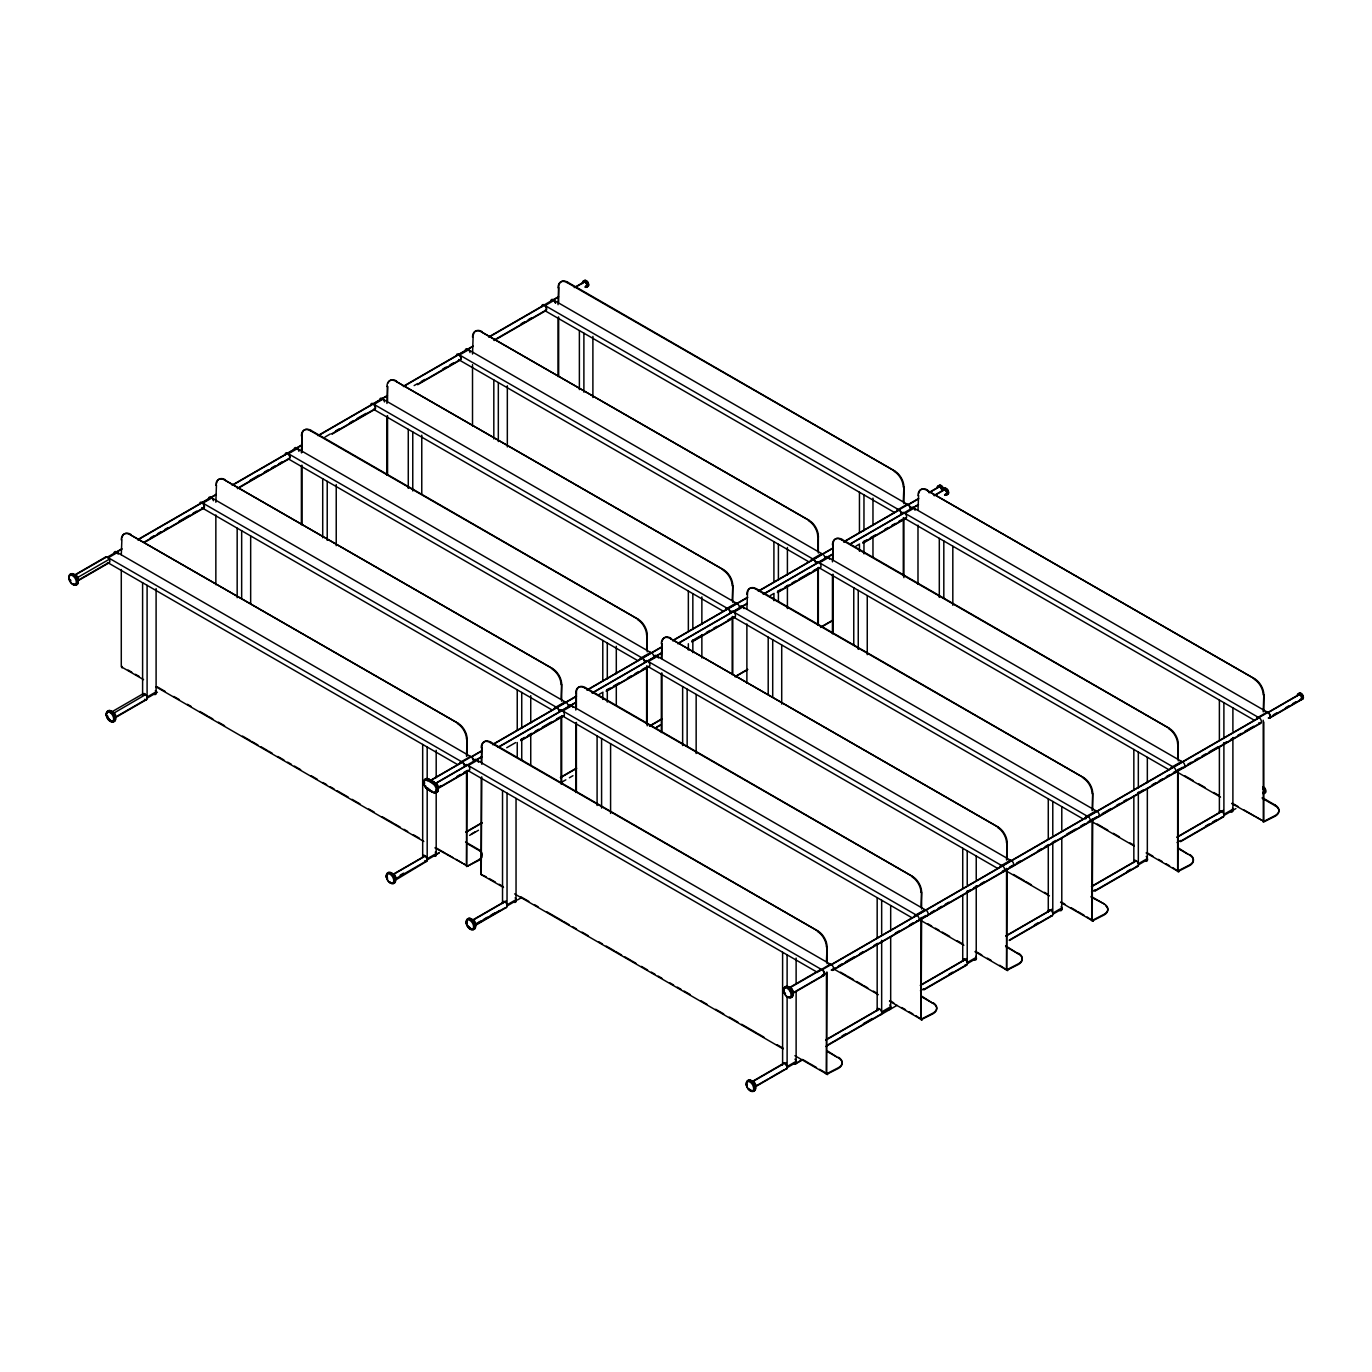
<?xml version="1.0" encoding="UTF-8"?>
<svg xmlns="http://www.w3.org/2000/svg" width="1372" height="1372" viewBox="0 0 1372 1372"><rect width="100%" height="100%" fill="white"/><g stroke="black" fill="none" stroke-linecap="round" stroke-linejoin="round"><path stroke-width="1.5" d="M431.94 780.891L435.113 782.966A6.037 3.499 60.1 0 1 438.183 789.466L436.262 789.963A5.299 3.053 60 0 0 433.569 784.27L432.009 783.12A40.834 23.581 60 0 0 431.323 782.709L430.242 781.183L432.54 781.183M428.853 789.312L427.91 788.643A6.586 3.79 60 0 1 427.447 788.248L426.366 788.403A5.299 3.053 60 0 1 423.674 782.692A5.299 3.053 60 0 1 426.366 780.102L427.841 778.696M426.366 788.403L431.323 791.524A31.71 18.316 60 0 0 432.454 792.141L434.667 792.296M791.37 989.589L791.198 989.881A22.518 2.127 -33.8 0 1 790.992 990.138L792.21 989.418M433.569 784.27L435.078 782.949A13.377 5.231 -47.5 0 1 435.25 783.378A16.961 6.637 -47.6 0 1 435.37 783.961L435.387 784.184A3.567 2.007 58.8 0 0 434.804 783.738M435.078 792.536L435.113 792.484A6.037 3.499 60.1 0 0 438.183 789.466A6.157 3.55 60 0 0 435.01 782.966L434.547 782.572M753.502 1086.933L755.406 1086.247A2.967 1.715 60 0 0 754.772 1083.451A2.967 1.715 60 0 0 752.645 1081.702L782.4 1064.518M789.672 990.618L791.37 989.538M586.204 282.804L587.593 281.98M941.038 487.66L942.427 486.837M946.148 490.61L947.52 489.787M1300.965 695.467L1302.354 694.644M1263.595 789.14L1264.984 788.334M435.01 792.604A6.568 3.79 60 0 1 434.53 792.467L435.044 792.587A6.157 3.55 60 0 0 438.131 789.586M747.14 1084.926L746.454 1085.749M121.285 554.734L121.885 539.59M121.285 539.933A12.742 7.357 60 0 1 130.289 534.737L458.094 723.301A12.742 7.357 60 0 1 467.115 738.891L467.115 755.818M215.85 502.255L216.45 484.985M215.85 485.345A12.742 7.357 60 0 1 224.854 480.131L552.659 668.696A12.742 7.357 60 0 1 561.663 684.302L561.663 701.212M301.394 452.863L301.994 435.593A12.742 7.357 60 0 1 310.998 430.396L638.22 619.304A12.742 7.357 60 0 1 647.224 634.91L647.224 651.82M301.394 435.936A12.742 7.357 60 0 1 310.398 430.739L310.998 430.396M386.955 403.471L387.556 386.201L387.556 401.001M386.955 386.544A12.742 7.357 60 0 1 395.959 381.347L723.764 569.912A12.742 7.357 60 0 1 732.785 585.518L732.785 602.428M472.517 354.062L473.117 336.809M472.517 337.152A12.742 7.357 60 0 1 481.521 331.955L809.326 520.52A12.742 7.357 60 0 1 818.329 536.126L818.329 553.036M558.061 304.67L558.661 287.417A12.742 7.357 60 0 1 567.665 282.203L894.887 471.128A12.742 7.357 60 0 1 903.891 486.717L903.891 503.644M558.061 287.76A12.742 7.357 60 0 1 567.065 282.563L567.665 282.203M105.61 557.049L73.745 575.503A3.396 1.955 60 0 1 77.467 576.772A3.396 1.955 60 0 1 77.449 581.093M104.135 558.37L74.465 575.485A6.14 3.55 60 0 0 68.943 578.298A6.14 3.55 60 0 0 76.129 585.055A6.14 3.55 60 0 0 74.482 575.623A2.967 1.715 60 0 1 77.604 577.509L109.366 559.227M107.479 557.083L121.834 548.8M137.869 539.539L216.296 494.263M232.331 485.002L301.857 444.871M317.892 435.61L387.401 395.479M403.454 386.218L472.963 346.087M488.998 336.809L558.507 296.678M574.268 287.588L584.781 281.517M121.834 549.143L116.483 552.23A2.967 1.715 60 0 1 117.975 553.808M137.869 539.882L216.296 494.606M232.331 485.345L301.857 445.214M319.676 434.924L387.401 395.822M403.454 386.561L472.963 346.43M488.998 337.169L544.255 305.27A2.967 1.715 60 0 1 546.313 308.408A2.967 1.715 60 0 1 545.061 310.398M558.507 297.038L553.259 300.056A2.967 1.715 60 0 1 554.237 300.897M576.034 286.92L584.781 281.86M150.354 537.875L153.904 535.817M157.471 533.759L161.039 531.701M164.606 529.643L168.173 527.585M178.857 521.411L189.559 515.237M193.126 513.179L196.693 511.121M250.167 480.251L259.068 475.106M264.419 472.019L267.986 469.961M271.553 467.903L275.12 465.845M278.688 463.787L282.238 461.729M325.027 437.033L330.36 433.946M335.711 430.859L339.278 428.801M349.98 422.627L353.547 420.569M357.097 418.511L366.015 413.366M414.138 385.583L417.705 383.525M421.273 381.467L424.84 379.409M442.659 369.119L446.226 367.061M449.793 365.003L453.36 362.945M521.086 323.843L524.653 321.785M528.22 319.727L531.787 317.669M77.449 580.63L108.971 562.434M144.712 541.803L203.519 507.846M237.39 488.295L289.08 458.454A2.967 1.715 60 0 0 289.526 456.07A2.967 1.715 60 0 0 287.588 453.446M331.853 433.758L374.625 409.045M417.414 384.349L460.186 359.653M494.057 340.102L545.747 310.261M77.827 580.87L109.348 562.674M144.866 542.197L203.588 508.292M237.562 488.672L289.132 458.883M332.075 434.118L374.693 409.491M417.62 384.726L460.237 360.099M494.229 340.496L545.799 310.707M111.646 711.948L143.151 693.752M110.772 712.84L111.063 712.668A3.396 1.955 60 0 1 114.888 713.68A3.396 1.955 60 0 1 114.476 717.985M144.094 693.563L142.602 694.438L142.602 582.74M145.655 694.541L114.03 713.011A2.967 1.715 60 0 0 111.441 712.72M147.25 698.074L157.42 692.208M116.791 716.321L146.461 699.188M115.591 717.127L114.699 717.522M115.025 717.83L146.547 699.634M130.289 534.737L458.094 723.301M224.854 480.131L552.659 668.696M310.398 430.739L638.22 619.304M395.959 381.347L723.764 569.912M481.521 331.955L809.326 520.52M567.065 282.563L894.887 471.128M466.514 756.161L467.115 738.891M561.062 699.446L561.663 684.302M646.624 650.054L647.224 634.91M732.185 600.662L732.785 585.518M817.729 551.27L818.329 536.126M903.291 501.878L903.891 486.717M481.212 762.54L481.812 747.38A12.742 7.357 60 0 1 490.816 742.183L818.038 931.108A12.742 7.357 60 0 1 827.042 946.697L827.042 963.624M481.212 747.74A12.742 7.357 60 0 1 490.216 742.544L490.816 742.183M575.777 710.061L576.377 692.791A12.742 7.357 60 0 1 585.381 687.595L912.586 876.502A12.742 7.357 60 0 1 921.607 892.109L921.607 909.019M575.777 693.134A12.742 7.357 60 0 1 584.781 687.938L585.381 687.595M661.338 658.543L661.939 643.399L661.939 658.2M661.338 643.742A12.742 7.357 60 0 1 670.342 638.546L998.147 827.11A12.742 7.357 60 0 1 1007.151 842.717L1007.151 859.627M746.883 609.151L747.483 594.007A12.742 7.357 60 0 1 756.487 588.811L1083.708 777.718A12.742 7.357 60 0 1 1092.712 793.325L1092.712 810.235M746.883 594.35A12.742 7.357 60 0 1 755.886 589.154L756.487 588.811M832.444 561.868L833.044 544.615A12.742 7.357 60 0 1 842.048 539.419L1169.253 728.326A12.742 7.357 60 0 1 1178.256 743.916L1178.256 760.843M832.444 544.958A12.742 7.357 60 0 1 841.448 539.762L842.048 539.419M917.988 510.367L918.588 495.223M917.988 495.566A12.742 7.357 60 0 1 927.009 490.37L1254.814 678.934A12.742 7.357 60 0 1 1263.818 694.524L1263.818 711.451M424.617 783.566A6.157 3.55 60 0 1 427.447 778.61L430.757 780.205L482.001 750.57M492.702 744.396L576.463 696.033M587.165 689.859L662.024 646.641M672.726 640.467L747.586 597.249M758.27 591.075L833.13 547.857M843.831 541.683L918.588 498.516M929.101 492.445L939.614 486.374A3.396 1.955 60 0 1 942.015 490.541M482.001 750.913L471.316 757.087A2.967 1.715 60 0 1 473.409 760.74M492.702 744.739L576.463 696.376M587.165 690.202L662.024 646.984M672.726 640.81L747.586 597.592M760.054 590.389L833.13 548.2M843.831 542.026L899.089 510.127A2.967 1.715 60 0 1 901.181 513.763M918.588 498.859L908.093 504.913A2.967 1.715 60 0 1 910.168 508.257M929.101 492.788L939.614 486.717M435.884 783.086L481.761 756.607M497.796 747.346L576.223 702.07M592.275 692.809L661.784 652.678M677.819 643.417L747.328 603.286M763.381 594.025L832.89 553.876M850.709 543.586L918.451 504.484M934.212 495.395L944.708 489.324A3.344 1.938 60 0 1 947.143 493.594A3.344 1.938 60 0 1 944.571 494.657A3.499 2.024 60 0 0 947.383 493.628A3.499 2.024 60 0 0 945.016 489.169A3.499 2.024 60 0 0 942.444 490.559A3.499 2.024 60 0 0 939.751 486.134A3.499 2.024 60 0 0 937.35 487.832M481.761 756.95L476.41 760.037A2.967 1.715 60 0 0 474.472 760.414M499.58 746.66L576.223 702.413M592.275 693.152L661.784 653.021M677.819 643.76L747.328 603.629M763.381 594.368L832.89 554.237M850.709 543.947L904.182 513.059A2.967 1.715 60 0 0 902.244 513.437M918.451 504.827L913.186 507.863A2.967 1.715 60 0 1 914.918 509.921M934.212 495.738L944.708 489.667M437.685 787.597L441.132 785.607M456.893 776.501L460.409 774.477M463.908 772.453L467.406 770.447A3.396 1.955 60 0 0 469.807 769.057A3.396 1.955 60 0 0 467.406 764.89A3.396 1.955 60 0 0 465.005 766.279M506.714 747.74L515.632 742.595M520.966 739.508L524.533 737.45M528.1 735.392L531.667 733.334M535.234 731.276L538.802 729.218M542.369 727.16L551.27 722.015M556.62 718.928L560.188 716.87M599.393 694.232L602.96 692.174M606.527 690.116L610.094 688.058M613.661 686L619.012 682.913M627.913 677.768L631.48 675.71M635.047 673.652L638.615 671.594M642.182 669.536L645.732 667.478M692.088 640.724L702.773 634.55M706.34 632.492L709.907 630.434M713.474 628.376L717.042 626.318M727.726 620.144L733.077 617.057M770.515 595.448L774.065 593.39M777.632 591.332L781.2 589.274M784.767 587.216L788.334 585.158M791.901 583.1L795.468 581.042M799.019 578.984L809.72 572.81M813.287 570.752L816.855 568.694M856.059 546.056L859.627 543.998M863.194 541.94L866.761 539.882M870.328 537.824L875.662 534.737M884.58 529.592L888.147 527.534M891.714 525.476L895.281 523.418M898.832 521.36L902.399 519.302M439.143 787.408L468.795 770.292M520.674 740.348L563.446 715.652M606.235 690.956L649.007 666.243M691.78 641.547L734.569 616.851M777.341 592.155L820.113 567.459M862.902 542.763L905.674 518.067M437.376 788.9L469.293 770.481M520.897 740.708L563.515 716.081M606.441 691.317L649.059 666.689M692.003 641.925L734.62 617.297M777.547 592.533L820.182 567.905M863.108 543.14L905.726 518.513M466.017 831.895L482.052 822.634M560.479 777.358L576.532 768.097M649.608 725.908L662.076 718.705M735.152 676.516L747.637 669.313M820.713 627.124L833.198 619.921M393.661 873.981L425.183 855.785A3.396 1.955 60 0 1 427.309 860.072A3.396 1.955 60 0 1 424.685 861.016M466.017 832.255L482.052 822.994M560.479 777.701L576.532 768.44M649.608 726.251L662.076 719.048M735.152 676.859L747.637 669.656M820.713 627.467L833.198 620.264M400.161 875.165L403.66 873.141M435.713 854.602L439.28 852.544M471.368 834.022L474.935 831.964M656.742 726.989L660.292 724.931M427.327 859.781L439.28 852.887M469.584 835.394L478.502 830.249M562.263 781.886L565.83 779.828M569.397 777.77L572.964 775.712M656.742 727.332L660.292 725.274M395.805 878.269L394.604 878.577M394.999 879.092L426.521 860.896M393.764 881.133L426.641 861.324M481.812 857.26A12.742 7.357 0 0 1 478.519 860.57L466.6 866.59L467.115 770.618M463.393 863.623L467.475 866.195L478.519 859.867A12.742 7.357 0 0 0 478.519 849.474L465.571 841.996M481.812 776.998L481.212 874.599L486.134 876.742M473.014 919.789L504.536 901.593M473.048 920.166L504.57 901.953A2.967 1.715 60 0 0 503.232 901.97M504.776 901.73L506.285 900.855M475.655 923.785L474.455 924.179M476.976 923.219L480.492 921.195M483.99 919.171L487.489 917.148M490.987 915.124L494.486 913.1M475.261 924.591L487.523 917.508M489.272 916.496L499.785 910.442M507.177 905.88L516.181 900.684M517.347 900.015L520.914 897.957M474.815 925.225L504.484 908.11M474.952 925.654L506.474 907.441M490.216 742.544L818.038 931.108M584.781 687.938L912.586 876.502M670.342 638.546L998.147 827.11M755.886 589.154L1083.708 777.718M841.448 539.762L1169.253 728.326M927.009 490.37L1254.814 678.934M826.441 961.841L827.042 946.697M921.006 907.252L921.607 892.109M1006.551 859.97L1007.151 842.717M1092.112 810.578L1092.712 793.325M1177.656 759.076L1178.256 743.916M1263.218 711.794L1263.818 694.524M788.831 987.909L820.353 969.712M822.24 969.747L1299.541 694.181M1299.541 694.524L1268.02 712.72A2.967 1.715 60 0 1 1270.112 716.064A2.967 1.715 60 0 1 1268.517 717.796M822.24 975.303L825.241 973.571M831.243 970.09L834.811 968.032M838.378 965.974L841.928 963.916M845.495 961.858L854.413 956.713M859.764 953.626L863.331 951.568M874.015 945.394L877.583 943.336M895.402 933.046L898.969 930.988M909.67 924.814L913.238 922.756M921.298 918.108L925.808 915.501M931.056 912.466L934.624 910.408M938.191 908.35L941.741 906.292M945.308 904.234L948.875 902.176M966.694 891.886L970.261 889.828M973.828 887.77L977.396 885.712M980.963 883.654L984.53 881.596M1005.916 869.248L1002.349 871.306A3.396 1.955 60 0 0 1004.75 870.088A3.396 1.955 60 0 0 1002.623 865.938A3.396 1.955 60 0 0 999.982 866.692M1009.483 867.19L1013.051 865.132M1016.618 863.074L1020.168 861.016M1038.004 850.726L1041.571 848.668M1045.121 846.61L1048.688 844.552M1052.255 842.494L1055.823 840.436M1066.524 834.262L1075.425 829.117M1080.776 826.03L1084.343 823.972M1087.91 821.914L1091.477 819.856M1092.404 819.307L1096.914 816.717M1102.162 813.682L1111.08 808.537M1116.431 805.45L1119.981 803.392M1123.548 801.334L1127.115 799.276M1137.817 793.102L1143.168 790.015M1152.068 784.87L1155.636 782.812M1159.203 780.754L1162.77 778.696M1166.337 776.638L1169.887 774.58M1182.458 767.325L1173.454 772.522A3.396 1.955 60 0 0 1175.855 771.287A3.396 1.955 60 0 0 1173.746 767.154A3.396 1.955 60 0 0 1171.088 767.891M1187.723 764.29L1191.29 762.232M1194.841 760.174L1198.408 758.116M1201.975 756.058L1205.542 754M1209.109 751.942L1218.027 746.797M1223.361 743.71L1226.928 741.652M1230.495 739.594L1234.063 737.536M1237.63 735.478L1241.197 733.42M1244.764 731.362L1253.665 726.217M1273.267 714.898L1276.783 712.874M1285.53 707.815L1289.028 705.791M1292.544 703.767L1296.043 701.744M832.718 969.901L873.724 946.234M875.508 945.205L1087.602 822.737M1089.385 821.708L1260.508 722.924M1269.409 717.779L1300.93 699.583M792.604 993.534L824.109 975.338M832.787 970.347L1260.559 723.37M1269.512 718.191L1301.411 699.771M752.542 1081.325L784.064 1063.129M964.224 959.079L962.732 959.954L962.732 894.613M1220.891 810.903L1219.382 811.761L1219.382 746.437M784.853 1063.437L786.362 1062.563M825.944 1039.702L879.418 1008.832M920.423 985.165L966.471 958.582M1005.968 935.773L1052.032 909.173M1091.529 886.381L1136.085 860.656M1177.073 836.989L1223.138 810.389M825.944 1040.062L879.418 1009.175A2.967 1.715 60 0 0 877.943 1009.037M920.423 985.508L964.979 959.783A2.967 1.715 60 0 0 962.87 961M1005.968 936.116L1050.523 910.391A2.967 1.715 60 0 0 1048.431 911.608M1091.529 886.724L1136.085 860.999A2.967 1.715 60 0 0 1134.593 860.844M1177.073 837.332L1221.646 811.607A2.967 1.715 60 0 0 1219.537 812.824M755.612 1084.789L754.428 1085.252M787.271 1067.588L796.275 1062.391M841.996 1035.997L845.564 1033.939M863.382 1023.649L872.283 1018.504M881.819 1012.999L890.822 1007.803M920.423 990.721L923.973 988.663M948.927 974.24L952.494 972.182M967.38 963.607L976.384 958.393M1034.488 924.848L1038.055 922.79M1052.924 914.198L1061.945 909.001M1091.529 891.92L1095.096 889.862M1127.167 871.34L1130.734 869.282M1138.486 864.806L1147.489 859.609M1177.073 842.528L1180.64 840.47M1205.594 826.064L1209.161 824.006M1212.728 821.948L1216.295 819.89M1224.047 815.414L1235.898 808.571M755.801 1086.075L768.046 1079.009M769.795 1077.998L783.806 1069.903M795.348 1063.574L802.483 1059.458M827.436 1045.052L880.91 1014.182M923.682 989.486L966.454 964.79M1009.243 940.094L1052.015 915.398M1094.787 890.702L1137.577 866.006M1180.349 841.293L1223.121 816.597M755.886 1086.47L785.659 1069.285M795.417 1064.02L802.569 1059.887M825.824 1046.476L897.065 1005.333M923.905 989.847L966.523 965.236M1009.449 940.455L1052.067 915.827M1095.01 891.063L1137.628 866.435M1180.555 841.671L1223.189 817.043M827.35 1050.866L838.446 1057.966A12.742 7.357 0 0 1 838.446 1068.376L826.527 1074.396L827.042 972.079M921.915 996.278L933.011 1003.378A12.742 7.357 0 0 1 933.011 1013.771L921.092 1019.79L921.607 917.474M1005.625 945.822L1018.556 953.986A12.742 7.357 0 0 1 1018.556 964.379L1006.636 970.398L1007.151 870.191M1105.54 905.571A12.742 7.357 0 0 1 1104.117 914.987L1092.198 921.006L1092.712 820.799M1178.582 848.102L1189.678 855.185A12.742 7.357 0 0 1 1189.678 865.595L1177.759 871.614L1178.256 769.298M1263.818 722.015L1263.818 821.399L1231.662 803.529M838.446 1057.28A12.742 7.357 0 0 1 838.446 1067.673L827.042 1073.573M933.011 1002.675A12.742 7.357 0 0 1 933.011 1013.085L921.607 1018.967M1018.556 953.283A12.742 7.357 0 0 1 1018.556 963.693L1007.151 969.575M1091.169 896.431L1104.117 903.891A12.742 7.357 0 0 1 1104.117 914.284L1092.712 920.183M1189.678 854.499A12.742 7.357 0 0 1 1189.678 864.892L1178.256 870.791M1263.818 821.399L1275.223 815.5A12.742 7.357 0 0 0 1275.223 805.107L1262.291 797.629M1263.218 720.249L1263.303 822.222L1275.223 816.203A12.742 7.357 0 0 0 1275.223 805.793L1275.223 805.107M430.894 790.924L429.144 790.272A38.142 22.021 60 0 1 428.424 789.843L426.795 788.626A6.14 3.55 60 0 1 425.835 787.597L425.406 787.014A6.14 3.55 60 0 1 425.406 779.004L425.835 778.919A6.14 3.55 60 0 1 426.795 779.004A6.5 3.756 60 0 1 427.275 779.142L428.476 779.708A40.148 23.17 60 0 1 429.179 780.085L431.991 781.714A38.142 22.021 60 0 1 432.695 782.143L434.118 783.155A3.396 1.955 60 0 1 437.222 785.676A3.396 1.955 60 0 1 437.016 789.14M467.046 921.898L466.171 922.944A6.14 3.55 60 0 0 473.374 929.719A6.14 3.55 60 0 0 471.865 920.338A6.14 3.55 60 0 0 466.24 922.842M387.607 874.873L386.321 875.936M426.366 780.102L427.481 780.531A31.728 18.316 60 0 1 428.613 781.131L429.968 781.903M428.664 780.119A18.608 13.36 -76.4 0 0 428.287 779.536L428.098 779.262A13.137 9.415 -76.6 0 0 427.601 778.627L428.304 778.85M473.614 926.34L475.535 925.843L474.866 924.865A22.518 11.576 -4.9 0 0 474.129 924.128M107.736 712.222L106.433 713.354M435.267 783.378L433.912 782.383A34.849 20.117 60 0 0 433.038 781.851L429.813 779.673A38.176 22.038 60 0 0 429.093 779.279L429.247 779.313A39.702 22.895 59.9 0 1 429.95 779.725M432.077 790.975L431.7 791.009M430.516 780.068L431.237 780.479A13.137 7.58 -60 0 1 431.683 781.045L431.871 781.457A7.323 4.236 -60 0 1 432.163 782.606A3.396 1.955 60 0 0 430.105 780.445M431.237 780.788L430.328 780.274A39.822 22.981 60 0 0 429.659 779.913L428.544 779.896M430.757 780.205L431.683 781.045M545.096 310.775L894.544 512.528M905.023 518.582L1254.488 720.334M1262.291 798.332L1275.223 805.793M1184.602 775.66L1193.297 780.668M1198.854 783.892L1205.028 787.459M1213.706 792.467L1219.279 795.674M1232.262 803.186L1238.436 806.736M1244.01 809.96L1255.14 816.391M1256.392 817.112L1261.966 820.319M1177.845 772.453L1220.531 797.098M459.534 360.167L809 561.92M819.461 567.974L1168.927 769.726M1178.582 848.788L1187.826 854.121M1097.206 823.989L1102.762 827.196M1104.014 827.933L1107.736 830.077M1113.309 833.284L1119.466 836.851M1130.014 842.923L1133.718 845.066M1146.718 852.578L1152.874 856.128M1158.448 859.352L1162.153 861.496M1165.874 863.64L1169.579 865.783M1172.7 867.567L1178.857 871.837L1146.117 852.921M1092.284 821.845L1134.318 846.112M373.99 409.559L723.438 611.312M733.917 617.366L1083.366 819.118M1091.169 897.117L1104.117 903.891M1013.496 874.461L1024.644 880.875M1025.896 881.613L1031.452 884.82M1044.452 892.332L1048.157 894.475M1061.156 901.97L1064.861 904.114M1071.035 907.681L1076.608 910.888M1077.86 911.608L1084.034 915.175M1087.139 916.976L1093.312 921.229L1060.556 902.313M1006.722 871.237L1049.426 895.882M637.877 660.721L288.429 458.951A3.396 1.955 60 0 0 289.921 456.567A3.396 1.955 60 0 0 287.091 452.88A3.396 1.955 60 0 0 285.222 454.99M648.356 666.758L997.821 868.51M1005.625 946.509L1018.556 953.986M927.952 923.853L931.657 925.997M935.361 928.141L939.083 930.285M942.187 932.068L949.613 936.356M957.039 940.643L962.612 943.867M975.595 951.362L981.769 954.929M987.343 958.136L991.047 960.28M999.725 965.288L1007.751 970.621L974.995 951.705M921.178 920.629L963.864 945.274M202.867 508.343L552.333 710.113M562.812 716.15L912.26 917.919M921.915 996.964L933.011 1003.378M840.539 972.165L846.095 975.389M847.364 976.109L853.521 979.677M856.643 981.477L862.799 985.027M864.068 985.748L867.773 987.891M873.347 991.116L877.051 993.259M890.051 1000.754L893.755 1002.898M901.781 1007.528L905.503 1009.672M909.207 1011.816L912.912 1013.959M916.033 1015.76L922.207 1020.013L889.45 1001.097M833.764 968.958L878.303 994.683M108.319 562.949L457.768 764.701M468.246 770.755L817.695 972.508M429.985 790.872L431.991 791.918A34.008 19.637 60 0 0 432.935 792.433L434.341 792.982A6.14 3.55 60 0 0 437.462 789.98A6.14 3.55 60 0 0 434.341 783.361L434.118 783.155M467.423 843.763L478.519 850.16A12.742 7.357 0 0 1 481.058 852.252M827.35 1051.569L836.594 1056.903M128.059 670.016L131.763 672.16M135.485 674.304L139.189 676.447M157.145 686.806L165.172 691.437M173.85 696.462L179.423 699.669M187.45 704.299L191.154 706.443M199.832 711.451L207.858 716.098M209.11 716.819L212.832 718.962M218.405 722.169L224.562 725.737M242.535 736.112L250.544 740.743M251.813 741.463L257.97 745.03M261.092 746.814L267.248 750.381M268.518 751.101L272.222 753.245M277.796 756.469L283.953 760.019M287.674 762.163L291.379 764.307M294.5 766.108L300.657 769.675M311.204 775.746L317.361 779.313M322.935 782.52L326.656 784.664M330.36 786.808L334.065 788.951M337.186 790.752L348.317 797.183M352.038 799.327L360.064 803.958M368.742 808.966L374.299 812.19M382.325 816.82L393.472 823.251M394.724 823.972L400.281 827.179M404.003 829.323L407.707 831.466M413.281 834.691L419.455 838.258M435.559 847.553L445.437 853.247M446.689 853.984L452.863 857.534M455.967 859.335L462.141 862.902M489.238 878.543L495.412 882.11M499.116 884.254L502.838 886.398M520.794 896.756L528.82 901.387M534.394 904.611L538.098 906.755M546.776 911.763L562.228 920.681M563.48 921.401L569.054 924.625M572.759 926.769L576.48 928.913M582.037 932.12L588.211 935.687M598.741 941.758L602.462 943.902M606.167 946.045L614.193 950.676M615.445 951.413L621.619 954.963M624.723 956.764L630.897 960.331M632.149 961.052L635.871 963.195M641.427 966.42L647.601 969.97M651.323 972.113L655.027 974.257M658.131 976.058L661.853 978.202M669.879 982.832L673.583 984.976M677.305 987.12L681.009 989.263M684.131 991.064L690.288 994.614M700.835 1000.703L706.992 1004.27M715.67 1009.278L723.696 1013.908M729.269 1017.115L737.947 1022.14M741.669 1024.284L757.104 1033.202M758.373 1033.922L763.93 1037.129M776.929 1044.641L783.086 1048.191M802.912 1059.63L809.086 1063.197M810.338 1063.917L816.494 1067.485M819.616 1069.285L823.32 1071.429M823.92 1071.772L827.642 1074.602L794.885 1055.703M143.563 679.655L121.285 666.792L121.285 569.534M155.894 686.772L423.811 841.465M434.958 847.896L467.715 866.109M503.49 887.461L481.212 874.599L481.212 777.341M514.62 893.892L783.086 1048.894M429.813 789.895A38.159 22.038 60 0 1 429.333 789.603A35.312 20.391 60 0 0 429.813 789.912L430.036 790.032M434.65 782.572L433.483 781.748A39.702 22.878 59.9 0 0 432.78 781.354M433.603 781.903L433.363 781.748A38.176 22.038 60 0 0 432.66 781.32M435.044 783.909L434.924 783.824A3.516 1.646 52.8 0 0 434.118 783.412M427.841 788.3L428.767 788.986L427.447 788.248M113.499 720.317L115.368 720.111L114.768 718.499A22.518 16.601 20.5 0 0 114.562 718.071A3.396 1.955 60 0 0 114.065 713.697A3.396 1.955 60 0 0 110.6 712.72M755.406 1086.212L754.789 1085.681A22.518 7.906 -14.6 0 0 753.863 1085.166M71.636 574.045L70.264 575.28M74.911 584.729L76.558 584.781L76.575 583.7M1232.896 708.003L1232.896 731.19M1232.896 737.519L1232.896 809.171L1223.893 814.368L1223.893 742.715M1223.893 702.67L1223.893 738.496M1219.382 700.08L1219.382 740.108M1177.656 769.641L1177.656 871.134M1147.335 757.413L1147.335 782.692M1147.335 789.02L1147.335 858.563L1138.331 863.76L1138.331 792.107M1138.331 752.062L1138.331 787.888M1133.838 749.472L1133.838 789.5M1133.838 795.829L1133.838 861.153M1092.112 819.033L1092.112 920.526M1061.791 806.805L1061.791 829.974M1061.791 838.412L1061.791 907.955L1052.787 913.152L1052.787 843.609M1052.787 801.471L1052.787 835.188M1048.277 798.864L1048.277 838.909M1048.277 845.221L1048.277 910.562M1006.551 868.425L1006.551 969.918M976.229 856.197L976.229 879.383M976.229 885.695L976.229 957.347L967.226 962.544L967.226 890.891M967.226 850.863L967.226 884.58M962.732 848.256L962.732 888.301M952.82 546.313L952.82 605.309M943.816 540.962L943.816 597.866M939.306 538.373L939.306 597.386M921.006 917.834L921.006 1019.327M917.988 525.167L917.988 584.369M903.891 518.445L903.891 577.646M903.291 518.788L903.291 575.88M890.685 905.589L890.685 930.885M890.685 937.196L890.685 1006.739L881.664 1011.936L881.664 940.3M881.664 900.255L881.664 933.972M877.171 897.648L877.171 937.693M877.171 944.022L877.171 1009.346M872.969 498.105L872.969 525.493M872.969 538.133L872.969 557.101M867.258 595.705L867.258 654.701M863.966 494.863L863.966 530.69M863.966 541.237L863.966 553.876M859.455 492.274L859.455 532.302M859.455 544.958L859.455 551.27M858.255 590.372L858.255 649.368M853.761 587.765L853.761 644.668M833.044 544.615L833.044 559.416M833.044 574.216L833.044 633.418M832.444 574.559L832.444 633.761M826.441 972.422L826.441 1073.916M818.329 567.837L818.329 624.929M817.729 568.18L817.729 625.272M796.12 958.085L796.12 983.364M796.12 991.802L796.12 1061.345L787.116 1066.541L787.116 996.998M787.408 547.497L787.408 574.885M787.408 585.432L787.408 608.602M787.116 954.843L787.116 986.451M782.606 952.254L782.606 1063.935M781.714 645.097L781.714 704.11M778.404 544.255L778.404 580.082M778.404 590.629L778.404 601.159M773.911 541.666L773.911 581.711M773.911 594.35L773.911 600.679M772.71 639.764L772.71 696.667M768.2 637.157L768.2 694.061M746.883 623.951L746.883 683.153M732.785 617.228L732.785 674.321M732.185 617.572L732.185 674.664M701.864 596.889L701.864 624.277M701.864 634.824L701.864 657.994M696.153 694.489L696.153 753.502M692.843 593.664L692.843 629.491M692.843 640.021L692.843 652.66M688.35 591.058L688.35 631.103M688.35 643.742L688.35 650.071M687.149 689.156L687.149 746.059M682.639 686.549L682.639 745.562M661.939 673L661.939 732.202M661.338 673.343L661.338 732.562M647.224 666.62L647.224 725.822M646.624 666.963L646.624 724.056M616.302 646.281L616.302 673.686M616.302 686.326L616.302 705.294M610.591 743.881L610.591 813.425M607.299 643.056L607.299 678.883M607.299 689.413L607.299 702.052M602.788 640.45L602.788 680.495M602.788 693.134L602.788 699.463M601.588 738.548L601.588 808.091M597.094 735.958L597.094 805.501M592.893 336.397L592.893 397.503M583.889 333.173L583.889 392.169M579.378 330.566L579.378 389.579M576.377 692.791L576.377 707.592M576.377 722.392L576.377 792.176M575.777 722.735L575.777 792.519M561.663 716.013L561.663 783.686M561.062 716.373L561.062 784.029M558.661 287.417L558.661 302.217M558.661 317.018L558.661 376.22M558.061 317.361L558.061 376.563M530.741 695.673L530.741 723.078M530.741 733.608L530.741 765.216M521.737 692.448L521.737 728.275M521.737 738.805L521.737 759.882M517.244 689.842L517.244 729.887M517.244 742.526L517.244 757.293M516.043 798.487L516.043 899.638L507.04 904.834L507.04 793.136M507.331 385.789L507.331 446.912M502.529 790.546L502.529 902.227M498.328 382.565L498.328 441.561M493.817 379.958L493.817 438.971M481.812 747.38L481.812 764.307M472.517 364.643L472.517 425.955M466.514 770.961L466.514 866.109M436.193 750.278L436.193 777.667M436.193 790.306L436.193 853.538L427.189 858.735L427.189 789.192M427.189 747.037L427.189 780.754M422.679 744.447L422.679 856.128M421.77 435.181L421.77 494.194M412.766 431.957L412.766 490.97M408.273 429.35L408.273 488.363M387.556 415.802L387.556 475.004M386.955 416.145L386.955 475.347M336.226 484.573L336.226 545.696M327.222 481.349L327.222 540.362M322.712 478.759L322.712 537.755M301.994 435.593L301.994 452.503M301.994 465.194L301.994 524.396M301.394 465.537L301.394 524.756M250.664 536.075L250.664 603.526M241.661 530.741L241.661 598.175M237.167 528.151L237.167 597.695M215.85 514.946L215.85 584.712M156.099 588.571L156.099 691.831L147.096 697.027L147.096 585.347M962.612 961.326A3.396 1.955 60 0 1 964.705 959.302A3.396 1.955 60 0 1 967.38 963.436A3.396 1.955 60 0 1 964.979 964.979M877.051 1010.718A3.396 1.955 60 0 1 878.989 1008.626A3.396 1.955 60 0 1 881.784 1012.433A3.396 1.955 60 0 1 879.915 1014.611M155.722 690.819A3.396 1.955 60 0 1 154.35 694.489M155.345 690.63A2.967 1.715 60 0 1 154.659 694.198M435.421 852.338A2.967 1.715 60 0 1 435.884 855.253A2.967 1.715 60 0 1 433.929 855.631M435.473 851.961A3.396 1.955 60 0 1 436.193 855.442A3.396 1.955 60 0 1 433.929 855.974M1256.649 718.499A3.396 1.955 60 0 1 1259.41 717.83A3.396 1.955 60 0 1 1261.383 722.135A3.396 1.955 60 0 1 1258.69 722.907M1265.807 712.788A3.396 1.955 60 0 1 1269.923 714.572A3.396 1.955 60 0 1 1268.345 718.088M910.837 508.377A3.396 1.955 60 0 1 912.706 507.297A3.396 1.955 60 0 1 915.158 509.835M901.798 513.917A3.396 1.955 60 0 1 904.577 512.974A3.396 1.955 60 0 1 906.515 517.536A3.396 1.955 60 0 1 903.359 517.621M1254.214 679.277A12.742 7.357 60 0 1 1263.218 694.867M918.726 493.491A12.742 7.357 60 0 1 927.609 490.01M1219.279 813.15A3.396 1.955 60 0 1 1221.2 811.041A3.396 1.955 60 0 1 1223.996 814.848A3.396 1.955 60 0 1 1222.126 817.026M1232.502 808.159A3.396 1.955 60 0 1 1232.776 811.332A3.396 1.955 60 0 1 1230.478 811.504M515.152 897.82A3.396 1.955 60 0 1 516.078 901.455A3.396 1.955 60 0 1 513.78 902.073M458.694 354.662A2.967 1.715 60 0 1 460.803 358.298A2.967 1.715 60 0 1 458.694 359.515M541.889 306.814A3.396 1.955 60 0 1 543.758 304.687A3.396 1.955 60 0 1 546.588 308.374A3.396 1.955 60 0 1 544.907 310.741M456.567 354.576A3.396 1.955 60 0 1 459.448 354.885A3.396 1.955 60 0 1 461.078 358.898A3.396 1.955 60 0 1 458.694 359.858M1048.174 911.934A3.396 1.955 60 0 1 1050.094 909.842A3.396 1.955 60 0 1 1052.89 913.649A3.396 1.955 60 0 1 1051.021 915.81M554.46 708.741A3.396 1.955 60 0 1 556.775 707.3A3.396 1.955 60 0 1 559.262 711.313M564.218 701.967A3.396 1.955 60 0 1 567.03 703.184A3.396 1.955 60 0 1 568.214 706.854M208.647 498.876A3.396 1.955 60 0 1 210.671 497.11A3.396 1.955 60 0 1 213.38 500.746M199.9 502.769A3.396 1.955 60 0 1 202.782 503.061L556.02 707.043L565.041 701.847L211.871 497.95L202.867 503.147A3.396 1.955 60 0 1 204.411 507.074A3.396 1.955 60 0 1 202.044 508.034M552.058 669.056A12.742 7.357 60 0 1 561.062 684.645M216.587 483.27A12.742 7.357 60 0 1 225.454 479.788M914.438 917.131A3.396 1.955 60 0 1 916.462 914.987A3.396 1.955 60 0 1 919.189 919.12A3.396 1.955 60 0 1 916.788 920.698M923.596 910.356A3.396 1.955 60 0 1 927.489 911.745A3.396 1.955 60 0 1 926.752 915.827M568.625 707.077A3.396 1.955 60 0 1 570.015 704.779A3.396 1.955 60 0 1 572.93 707.403M559.57 711.502A3.396 1.955 60 0 1 562.074 710.37A3.396 1.955 60 0 1 564.372 714.52A3.396 1.955 60 0 1 561.971 715.841M911.986 876.862A12.742 7.357 60 0 1 921.006 892.452M889.793 1004.921A3.396 1.955 60 0 1 890.685 1008.643A3.396 1.955 60 0 1 888.267 1009.089M1297.638 694.901A2.933 1.698 60 0 1 1301.136 696.359A2.933 1.698 60 0 1 1299.97 699.548M1297.346 696.067A3.499 2.024 60 0 1 1299.318 693.769A3.499 2.024 60 0 1 1302.199 697.868A3.499 2.024 60 0 1 1299.953 699.806M1299.01 693.546A3.327 1.921 60 0 1 1302.937 695.621A3.327 1.921 60 0 1 1301.514 699.034M1299.987 694.335A14.012 11.285 43.3 0 1 1300.536 695.004M1298.427 694.987A3.481 2.007 60 0 1 1300.707 693.254A3.481 2.007 60 0 1 1303.331 697.439A3.481 2.007 60 0 1 1300.982 699.085M725.565 609.957A3.396 1.955 60 0 1 728.223 608.722A3.396 1.955 60 0 1 730.333 613.25M735.015 603.406A3.396 1.955 60 0 1 737.467 603.697A3.396 1.955 60 0 1 739.337 606.938M379.752 400.092A3.396 1.955 60 0 1 381.776 398.326A3.396 1.955 60 0 1 384.486 401.962M370.783 405.598A3.396 1.955 60 0 1 372.652 403.488A3.396 1.955 60 0 1 375.482 407.158A3.396 1.955 60 0 1 373.801 409.525M723.164 570.255A12.742 7.357 60 0 1 732.185 585.861M388.105 382.96A12.742 7.357 60 0 1 396.559 381.004M464.388 766.211A2.967 1.715 60 0 0 462.295 762.3L430.791 780.497A2.967 1.715 60 0 1 432.506 782.537M459.912 763.518A3.396 1.955 60 0 1 462.295 761.94A3.396 1.955 60 0 1 464.696 766.296M428.99 780.033A3.396 1.955 60 0 1 432.952 782.966M556.861 707.695A2.967 1.715 60 0 1 558.97 711.331M642.422 658.303A2.967 1.715 60 0 1 644.514 661.939M640.021 659.349A3.396 1.955 60 0 1 642.336 657.908A3.396 1.955 60 0 1 644.823 661.921M645.577 661.63A2.967 1.715 60 0 1 647.515 661.253M560.033 711.022A2.967 1.715 60 0 1 561.971 710.645M645.132 662.11A3.396 1.955 60 0 1 647.91 661.167A3.396 1.955 60 0 1 649.848 665.712A3.396 1.955 60 0 1 646.709 665.814M465.314 766.176A2.967 1.715 60 0 1 465.674 765.284M466.909 765.027A2.967 1.715 60 0 1 467.406 765.233L435.884 783.446A2.967 1.715 60 0 0 435.387 783.223M434.392 782.829A3.396 1.955 60 0 1 437.925 785.556A3.396 1.955 60 0 1 436.931 788.969M649.762 652.575A3.396 1.955 60 0 1 652.146 653.295A3.396 1.955 60 0 1 653.775 656.331M294.208 449.484A3.396 1.955 60 0 1 296.232 447.718A3.396 1.955 60 0 1 298.925 451.354M637.62 619.647A12.742 7.357 60 0 1 646.624 635.253M436.262 789.963A5.299 3.053 60 0 1 433.569 792.57M426.057 786.619A6.157 3.55 60 0 1 425.423 785.573M1133.718 862.542A3.396 1.955 60 0 1 1135.639 860.45A3.396 1.955 60 0 1 1138.434 864.24A3.396 1.955 60 0 1 1136.582 866.418M1000.411 866.487A2.967 1.715 60 0 1 1002.349 866.109M914.85 915.879A2.967 1.715 60 0 1 916.788 915.501M731.139 612.238A2.967 1.715 60 0 1 733.077 611.861M730.676 612.718A3.396 1.955 60 0 1 733.471 611.775A3.396 1.955 60 0 1 735.409 616.32A3.396 1.955 60 0 1 732.254 616.422M937.539 487.797A2.933 1.698 60 0 1 937.779 486.991M939.391 486.648A2.933 1.698 60 0 1 941.672 490.627M937.213 487.763A3.396 1.955 60 0 1 939.614 486.374M906.326 504.45A3.396 1.955 60 0 1 908.744 505.05A3.396 1.955 60 0 1 910.442 508.137M938.808 486.323A3.327 1.921 60 0 1 941.123 485.602A3.327 1.921 60 0 1 943.387 489.049M939.203 485.602A14.012 11.285 43.3 0 1 939.923 486.374M938.551 486.391A3.481 2.007 60 0 1 940.935 485.517A3.481 2.007 60 0 1 943.353 489.118M727.966 608.911A2.967 1.715 60 0 1 730.076 612.547M1085.698 818.964A3.396 1.955 60 0 1 1087.053 816.048L1096.074 810.852L742.921 606.973L733.917 612.169L1087.07 816.066A3.396 1.955 60 0 1 1090.191 819.598A3.396 1.955 60 0 1 1088.545 822.188M1094.702 811.572A3.396 1.955 60 0 1 1098.612 812.961A3.396 1.955 60 0 1 1097.874 817.043M739.731 607.161A3.396 1.955 60 0 1 741.6 606.081A3.396 1.955 60 0 1 744.053 608.619M1083.108 778.061A12.742 7.357 60 0 1 1092.112 793.668M1061.173 906.532A3.396 1.955 60 0 1 1061.739 909.996A3.396 1.955 60 0 1 1059.373 910.288M819.839 971.136A3.396 1.955 60 0 1 822.12 969.695A3.396 1.955 60 0 1 824.623 973.657A3.396 1.955 60 0 1 822.565 975.458M829.168 964.739A3.396 1.955 60 0 1 833.078 966.608A3.396 1.955 60 0 1 832.067 970.398M474.009 760.894A3.396 1.955 60 0 1 475.878 759.453A3.396 1.955 60 0 1 478.485 762.283M502.409 903.496A3.396 1.955 60 0 1 504.296 901.507A3.396 1.955 60 0 1 507.091 905.108A3.396 1.955 60 0 1 505.565 907.578M817.438 931.451A12.742 7.357 60 0 1 826.441 947.04M782.486 1065.204A3.396 1.955 60 0 1 784.475 1063.249A3.396 1.955 60 0 1 787.219 1067.056A3.396 1.955 60 0 1 785.35 1069.2M794.971 1059.184A3.396 1.955 60 0 1 796.24 1062.751A3.396 1.955 60 0 1 794.354 1064.003M1085.801 817.935A2.967 1.715 60 0 1 1087.91 816.717M434.307 783.704A2.967 1.715 60 0 1 435.164 784.064M435.661 784.475A2.967 1.715 60 0 1 436.416 785.419M436.982 786.739A2.967 1.715 60 0 1 436.982 788.3M747.243 1081.891A6.054 3.499 60 0 1 754.377 1083.777A6.054 3.499 60 0 1 752.491 1090.946A5.299 3.053 60 0 1 746.299 1085.081A5.299 3.053 60 0 1 751.17 1082.937A5.299 3.053 60 0 1 752.456 1091.014M751.221 1090.397A6.054 3.499 60 0 1 750.587 1089.951M747.037 1084.515A6.157 3.55 60 0 1 750.038 1080.09A6.157 3.55 60 0 1 755.406 1086.573A6.157 3.55 60 0 1 752.542 1091.152M751.29 1090.671A6.157 3.55 60 0 1 750.347 1090.02M749.729 1089.454A6.157 3.55 60 0 1 749.163 1088.819M751.033 1081.822A3.396 1.955 60 0 1 753.588 1082.645A3.396 1.955 60 0 1 755.132 1085.989M752.491 1082.525A2.967 1.715 60 0 1 753.314 1083.211M753.863 1083.966A2.967 1.715 60 0 1 754.531 1085.904M751.221 1081.856A3.396 1.955 60 0 1 754.6 1082.765A3.396 1.955 60 0 1 755.32 1087.121M784.167 1063.506A2.967 1.715 60 0 1 786.842 1066.541A2.967 1.715 60 0 1 785.556 1068.891M813.527 559.519A2.967 1.715 60 0 1 815.637 563.155M811.126 560.548A3.396 1.955 60 0 1 813.442 559.124A3.396 1.955 60 0 1 815.928 563.137M469.55 756.607A3.396 1.955 60 0 1 472.105 757.378A3.396 1.955 60 0 1 473.7 760.723M114.116 553.774A3.396 1.955 60 0 1 115.437 551.561A3.396 1.955 60 0 1 118.266 553.842M105.129 557.889A3.396 1.955 60 0 1 107.839 557.341A3.396 1.955 60 0 1 109.863 561.457A3.396 1.955 60 0 1 107.462 562.623M142.465 695.004A3.396 1.955 60 0 1 145.123 694.095A3.396 1.955 60 0 1 147.233 698.399A3.396 1.955 60 0 1 144.575 699.291M457.493 723.644A12.742 7.357 60 0 1 466.514 739.251M122.022 537.858A12.742 7.357 60 0 1 130.889 534.377M422.542 856.728A3.396 1.955 60 0 1 425.183 855.785M394.536 878.817A22.518 14.286 5.5 0 1 395.016 879.486M387.11 876.725A6.157 3.55 60 0 1 390.523 872.421A6.157 3.55 60 0 1 395.633 879.846A6.157 3.55 60 0 1 391.329 882.848M390.385 882.179A6.157 3.55 60 0 1 389.768 881.63M387.607 878.303A6.157 3.55 60 0 1 387.316 877.497M391.655 874.41A2.967 1.715 60 0 1 392.478 874.667M393.147 875.165A2.967 1.715 60 0 1 393.884 876.056M394.467 877.343A2.967 1.715 60 0 1 394.484 879.092M391.689 873.844A3.396 1.955 60 0 1 394.776 876.485A3.396 1.955 60 0 1 394.416 879.932M391.706 873.655A3.396 1.955 60 0 1 395.428 876.279A3.396 1.955 60 0 1 394.227 879.675M425.217 860.964A2.967 1.715 60 0 0 427.035 859.575A2.967 1.715 60 0 0 425.149 856.111L393.627 874.307A2.967 1.715 60 0 1 395.445 877.154A2.967 1.715 60 0 1 394.639 879.281M789.86 989.538A2.127 1.218 60 0 1 790.255 989.847M784.578 988.372A6.054 3.499 60 0 1 789.363 987.343A6.054 3.499 60 0 1 793.016 994.683A6.054 3.499 60 0 1 788.763 996.809M784.338 988.492A6.157 3.55 60 0 1 789.294 987.377A6.157 3.55 60 0 1 792.93 995.043A6.157 3.55 60 0 1 788.248 996.724M785.453 993.551A6.157 3.55 60 0 1 785.041 992.745M788.18 988.303A3.396 1.955 60 0 1 791.318 989.366A3.396 1.955 60 0 1 792.313 993.448M789.535 988.68A2.967 1.715 60 0 1 791.678 991.184M788.368 988.766A3.396 1.955 60 0 1 791.987 989.109A3.396 1.955 60 0 1 792.21 993.757M1262.857 787.991A3.499 2.024 60 0 1 1264.847 791.953A3.499 2.024 60 0 1 1262.84 793.582M1262.909 788.831A2.933 1.698 60 0 1 1264.229 791.781A2.933 1.698 60 0 1 1262.995 793.308M1232.605 809.103A2.967 1.715 60 0 1 1231.147 811.469M1262.823 786.739A3.481 2.007 60 0 1 1265.962 791.232A3.481 2.007 60 0 1 1262.909 792.261M113.19 714.349A2.127 1.218 60 0 1 113.739 715.327M107.17 712.668A6.054 3.499 60 0 1 111.852 711.416A6.054 3.499 60 0 1 115.625 718.705A6.054 3.499 60 0 1 111.509 721.055M110.549 720.403A6.054 3.499 60 0 1 109.64 719.545M109.074 718.877A6.054 3.499 60 0 1 108.559 718.139M107.736 716.544A6.054 3.499 60 0 1 107.325 715.309M106.965 712.668A6.157 3.55 60 0 1 112.83 712.36A6.157 3.55 60 0 1 114.922 720.9A6.157 3.55 60 0 1 108.285 718.105M107.668 716.921A6.157 3.55 60 0 1 107.205 715.687M111.149 712.754A2.967 1.715 60 0 1 111.938 712.771M113.139 713.526A2.967 1.715 60 0 1 114.356 715.584M142.791 694.987A2.967 1.715 60 0 1 145.552 694.815M1171.517 767.703A2.967 1.715 60 0 1 1173.454 767.325M202.044 502.838A2.967 1.715 60 0 1 204.136 506.474A2.967 1.715 60 0 1 202.044 507.691M820.885 553.774A3.396 1.955 60 0 1 823.697 554.991A3.396 1.955 60 0 1 824.881 558.661M465.314 350.683A3.396 1.955 60 0 1 467.338 348.934A3.396 1.955 60 0 1 470.03 352.57M808.725 520.863A12.742 7.357 60 0 1 817.729 536.469M473.254 335.077A12.742 7.357 60 0 1 482.121 331.612M583.083 281.929A2.933 1.698 60 0 1 586.513 283.97A2.933 1.698 60 0 1 585.209 286.885M554.991 302.114A2.967 1.715 60 0 1 555.231 302.766M582.534 283.524A3.344 1.938 60 0 1 582.534 282.306M550.858 301.291A3.396 1.955 60 0 1 552.882 299.542A3.396 1.955 60 0 1 555.591 303.161M587.919 285.496A14.012 11.285 43.3 0 1 588.228 286.096M583.923 282.032A3.327 1.921 60 0 1 586.358 280.78A3.327 1.921 60 0 1 588.605 284.964A3.327 1.921 60 0 1 586.05 286.011M584.369 280.745A14.012 11.285 43.3 0 1 585.501 281.997M583.666 281.912A3.481 2.007 60 0 1 586.376 280.831A3.481 2.007 60 0 1 588.554 285.325A3.481 2.007 60 0 1 585.69 286.062M472.997 922.018A2.127 1.218 60 0 1 473.46 922.67M467.149 922.687A6.054 3.499 60 0 1 470.116 918.4A6.054 3.499 60 0 1 475.364 924.711A6.054 3.499 60 0 1 472.671 929.307M471.419 928.844A6.054 3.499 60 0 1 470.459 928.209M469.841 927.644A6.054 3.499 60 0 1 468.984 926.666M467.149 923.545A6.157 3.55 60 0 1 469.533 918.314A6.157 3.55 60 0 1 475.209 924.419A6.157 3.55 60 0 1 472.688 929.496M471.145 928.93A6.157 3.55 60 0 1 468.006 925.568M471.316 920.509A2.967 1.715 60 0 1 473.734 922.19A2.967 1.715 60 0 1 474.318 925.243M471.351 919.96A3.396 1.955 60 0 1 474.18 921.778A3.396 1.955 60 0 1 474.883 925.363M471.231 920.029A3.396 1.955 60 0 1 474.558 921.109A3.396 1.955 60 0 1 475.278 925.363M502.684 903.239A2.967 1.715 60 0 1 502.752 902.707M76.163 578.058A2.127 1.218 60 0 1 76.489 578.898M69.818 575.674A6.054 3.499 60 0 1 74.843 574.851A6.054 3.499 60 0 1 78.187 582.5A6.054 3.499 60 0 1 73.333 583.7M70.641 580.322A6.054 3.499 60 0 1 70.281 579.516M69.629 575.623A6.157 3.55 60 0 1 74.86 574.954A6.157 3.55 60 0 1 78.101 582.808A6.157 3.55 60 0 1 72.956 583.666M70.761 581.025A6.157 3.55 60 0 1 70.178 579.807M73.505 575.571A3.396 1.955 60 0 1 76.661 576.84A3.396 1.955 60 0 1 77.501 580.888M74.688 575.983A2.967 1.715 60 0 1 77.158 579.773M105.678 557.581A2.967 1.715 60 0 1 109.125 559.313M1180.263 762.18A3.396 1.955 60 0 1 1184.156 763.552A3.396 1.955 60 0 1 1183.419 767.651M825.241 558.49A3.396 1.955 60 0 1 826.836 556.603A3.396 1.955 60 0 1 829.597 559.227M816.237 563.309A3.396 1.955 60 0 1 818.844 562.246A3.396 1.955 60 0 1 821.022 566.585A3.396 1.955 60 0 1 818.312 567.442M1168.652 728.669A12.742 7.357 60 0 1 1177.656 744.276M1146.203 856.402A3.396 1.955 60 0 1 1147.404 860.313A3.396 1.955 60 0 1 1144.934 860.896M829.751 964.756A2.967 1.715 60 0 1 831.243 964.893L1259.016 717.933A2.967 1.715 60 0 0 1257.078 718.311M373.15 404.054A2.967 1.715 60 0 1 375.208 407.192A2.967 1.715 60 0 1 373.956 409.182M1009.14 860.964A3.396 1.955 60 0 1 1013.171 862.559A3.396 1.955 60 0 1 1012.004 866.384M654.17 656.553A3.396 1.955 60 0 1 656.039 655.473A3.396 1.955 60 0 1 658.491 658.011M997.547 827.453A12.742 7.357 60 0 1 1006.551 843.06M662.076 641.667A12.742 7.357 60 0 1 670.942 638.203M975.852 956.335A3.396 1.955 60 0 1 976.109 959.525A3.396 1.955 60 0 1 973.811 959.68M816.683 562.846A2.967 1.715 60 0 1 818.638 562.469M896.688 511.156A3.396 1.955 60 0 1 899.003 509.732A3.396 1.955 60 0 1 901.473 513.745M894.287 471.471A12.742 7.357 60 0 1 903.291 487.077M943.713 489.427A2.933 1.698 60 0 1 946.714 492.651A2.933 1.698 60 0 1 944.708 494.486M942.667 490.541A2.933 1.698 60 0 1 943.301 489.53M942.41 490.696A3.344 1.938 60 0 1 944.845 489.375M947.349 492.462A14.012 11.285 43.3 0 1 948.155 493.903M943.97 489.118A3.327 1.921 60 0 1 946.749 488.929A3.327 1.921 60 0 1 948.515 493.028A3.327 1.921 60 0 1 945.977 493.817M944.296 488.535A14.012 11.285 43.3 0 1 944.776 489.049M943.696 489.152A3.481 2.007 60 0 1 946.543 488.826A3.481 2.007 60 0 1 948.498 493.062A3.481 2.007 60 0 1 945.977 494.126M117.323 552.539L108.319 557.752L461.472 761.632L470.476 756.435L117.323 552.539M297.432 448.558L288.429 453.755L641.582 657.651L650.585 652.455L297.432 448.558M382.994 399.166L373.99 404.363L727.143 608.259L736.147 603.063L382.994 399.166M468.538 349.774L459.534 354.971L812.687 558.867L821.691 553.653L468.538 349.774M554.099 300.365L545.096 305.579L898.248 509.458L907.252 504.261L554.099 300.365M121.885 666.449L122.022 667.65L121.885 666.449M477.25 760.345L468.246 765.542L821.399 969.438L830.403 964.242L477.25 760.345M571.815 705.757L562.812 710.953L915.964 914.85L924.968 909.653L571.815 705.757M657.36 656.365L648.356 661.561L1001.509 865.458L1010.512 860.261L657.36 656.365M828.482 557.564L819.461 562.777L1172.631 766.656L1181.635 761.46L828.482 557.564M914.026 508.172L905.023 513.368L1258.175 717.264L1267.179 712.068L914.026 508.172M820.593 970.073L789.072 988.269A2.967 1.715 60 0 1 792.021 989.572A2.967 1.715 60 0 1 792.364 993.174L823.886 974.978A2.967 1.715 60 0 0 823.543 971.376A2.967 1.715 60 0 0 820.593 970.073M746.334 1084.635A6.14 3.55 60 0 0 753.502 1091.392A6.14 3.55 60 0 0 751.873 1081.976A6.14 3.55 60 0 0 746.334 1084.635M386.355 877.171A5.299 3.053 60 0 0 392.461 883.242A5.299 3.053 60 0 0 391.312 875.199A5.299 3.053 60 0 0 386.355 877.171M386.39 876.794A6.14 3.55 60 0 0 393.558 883.602A6.14 3.55 60 0 0 391.963 874.187A6.14 3.55 60 0 0 386.39 876.794M783.721 991.647A5.299 3.053 60 0 0 789.963 997.273A5.299 3.053 60 0 0 788.368 989.092A5.299 3.053 60 0 0 783.721 991.647M783.686 990.841A6.14 3.55 60 0 0 790.804 997.753A6.14 3.55 60 0 0 789.346 988.389A6.14 3.55 60 0 0 783.686 990.841M106.296 715.567A5.299 3.053 60 0 0 112.435 721.518A5.299 3.053 60 0 0 111.166 713.44A5.299 3.053 60 0 0 106.296 715.567M106.296 715.001A6.14 3.55 60 0 0 113.413 721.912A6.14 3.55 60 0 0 111.955 712.548A6.14 3.55 60 0 0 106.296 715.001M586.736 283.712A3.344 1.938 60 0 0 582.671 281.929A3.499 2.024 60 0 1 585.432 281.603A3.499 2.024 60 0 1 587.456 285.788A3.499 2.024 60 0 1 585.107 287.091A3.344 1.938 60 0 0 586.736 283.712M466.24 923.459A5.299 3.053 60 0 0 472.431 929.29A5.299 3.053 60 0 0 471.025 921.178A5.299 3.053 60 0 0 466.24 923.459M68.943 578.898A5.299 3.053 60 0 0 75.151 584.626A5.299 3.053 60 0 0 73.676 576.48A5.299 3.053 60 0 0 68.943 578.898"/></g></svg>
